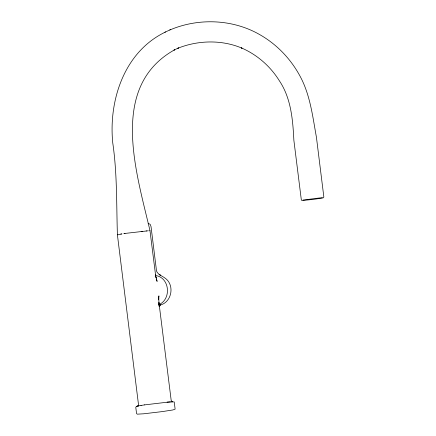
<?xml version="1.0" encoding="UTF-8"?>
<svg xmlns="http://www.w3.org/2000/svg" width="436" height="436" viewBox="0 0 436 436"><rect width="100%" height="100%" fill="white"/><g stroke="black" fill="none" stroke-linecap="round" stroke-linejoin="round"><path stroke-width="0.65" d="M303.025 200.01C307.353 199.634 318.204 197.971 322.302 197.726M158.459 299.625L158.911 295.886L158.622 299.799L158.748 297.886L159.124 306.241L158.922 302.475L171.212 400.608L172.356 401.758M160.552 305.271L159.396 306.001M149.722 230.753L149.962 230.579C136.359 172.111 108.602 86.584 174.673 49.769L173.969 50.107L178.591 47.9L177.872 48.243C198.124 40.172 221.837 39.583 242.04 48.183L241.321 47.878C256.924 54.555 270.293 66.207 279.253 80.606C291.117 98.171 292.812 119.753 293.869 140.267L301.325 199.884L301.707 200.38L302.78 200.462L313.424 199.372L322.084 198.102L323.299 197.802L323.85 197.028L316.438 137.307C312.585 116.118 310.127 93.914 299.314 74.85C290.098 58.239 276.408 44.112 259.872 34.7C229.734 17.277 190.319 17.625 160.181 34.793C122.919 55.972 108.651 102.296 112.761 142.943C117.219 173.343 116.445 204.07 117.398 234.682L117.611 234.759M149.962 230.579L155.772 276.664L155.412 274.958M158.715 304.693C171.762 299.478 169.86 277.182 155.32 275.487M164.901 32.253L165.598 31.915M169.746 29.942L170.46 29.594M136.79 406.254L135.765 407.219L136.561 413.601L137.28 414.162L143.711 413.791L162.154 411.617L172.879 409.96L175.125 409.159L174.226 401.894L167.059 402.134M160.192 305.037C171.577 302.355 174.885 285.684 165.658 278.56C162.061 275.579 155.707 274.244 156.197 268.353L151.03 226.584L150.142 224.295L148.131 223.423M137.253 406.178L138.228 405.791L137.94 405.971L138.512 404.761L117.42 234.939L121.497 233.952M138.157 405.949L141.144 405.42M136.599 406.298L138.752 405.84M146.202 230.987L146.54 230.922M120.859 234.099L121.966 233.909M140.986 405.442L144.736 404.864M123.786 233.631L125.001 233.44M124.652 233.473L148.316 230.775M144.616 404.881L170.411 401.839M141.144 231.423L142.501 231.287M160.137 304.404L160.584 304.388M171.806 401.758L172.144 401.752M155.27 276.658L156.742 277.754L155.2 276.462M156.262 278.882L157.113 281.394L155.445 275.023M160.633 275.323L159.173 274.495L160.633 275.323"/></g></svg>
